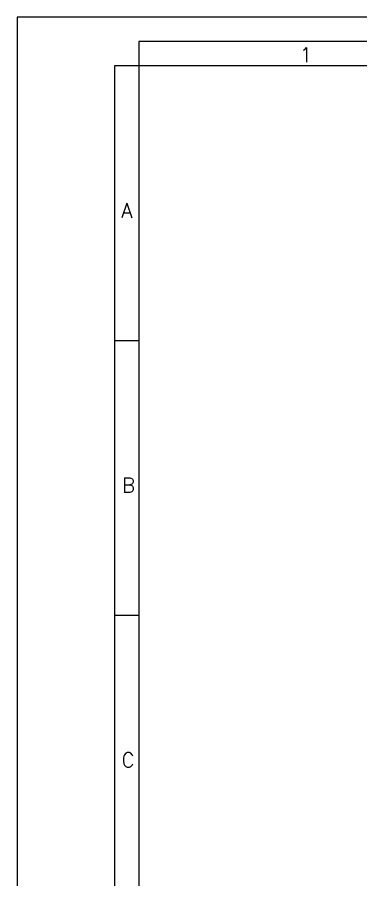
# Model space of a CAD drawing. Header units: millimetres. Extents: x -420 to 0, y 0 to 297.
# Drawn here: x -420 to -349.4, y 119.9 to 297 of the extents above; entities that cross this region are included whole.
import ezdxf

# ---------------------------------------------------------------- set-up
doc = ezdxf.new("R2010")
doc.units = ezdxf.units.MM
doc.header["$MEASUREMENT"] = 0
doc.layers.add('FORMATO', color=7, linetype='Continuous', lineweight=18)
doc.layers.add('LEGENDA', color=7, linetype='Continuous')
doc.styles.add('ROMANS', font='romans.shx', dxfattribs={"height": 2.5})

# ---------------------------------------------------------------- blocks, each defined once
blk = doc.blocks.new('FORMATOWEGA3PMS')
at = {"layer": 'LEGENDA'}
for p, q in [((-420, 297), (-420, 0)), ((0, 297), (-420, 297)), ((-5, 292), (-395, 292)), ((-395, 292), (-395, 287)), ((-400, 287), (-400, 5)), ((-395, 287), (-400, 287)), ((-400, 230.6), (-395, 230.6)), ((-400, 174.2), (-395, 174.2))]:
    blk.add_line(p, q, dxfattribs=at)
at = {"layer": 'LEGENDA', "color": 6}
for p, q in [((-395, 287), (-395, 5)), ((-5, 287), (-395, 287))]:
    blk.add_line(p, q, dxfattribs=at)
at = {"layer": 'LEGENDA', "char_height": 3, "width": 2.6068, "attachment_point": 1, "style": 'ROMANS'}
for s, insert in [('1', (-361.97, 290.8)), ('A', (-398.67, 258.83)), ('B', (-398.51, 202.42)), ('C', (-398.59, 146.01))]:
    blk.add_mtext(s, dxfattribs=dict(at, insert=insert))

msp = doc.modelspace()

# ---------------------------------------------------------------- block references
at = {"layer": 'FORMATO'}
msp.add_blockref('FORMATOWEGA3PMS', (0, 0), dxfattribs=at)

doc.saveas('drawing.dxf')
